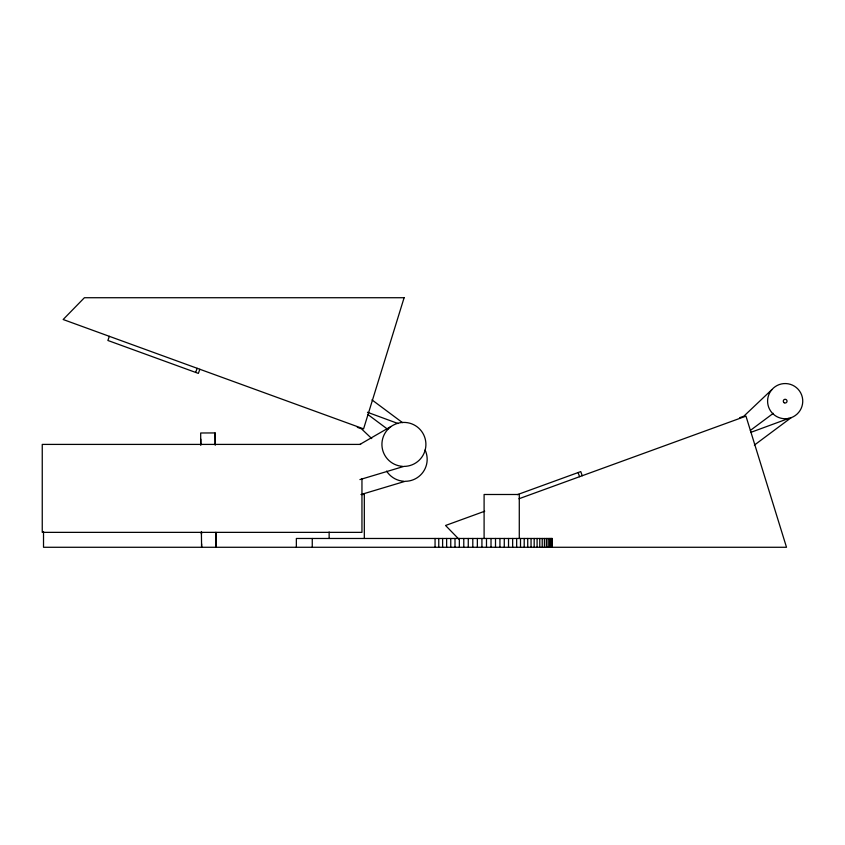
<?xml version="1.0" encoding="UTF-8"?>
<svg xmlns="http://www.w3.org/2000/svg" width="845" height="845" viewBox="0 0 845 845"><rect width="100%" height="100%" fill="white"/><g stroke="black" fill="none" stroke-linecap="round" stroke-linejoin="round"><path stroke-width="1.27" d="M215.929 532.994L215.919 534.04L215.887 532.318L216.024 547.222L215.993 532.941M200.719 444.977L200.687 432.989L215.116 432.936L215.137 444.924M109.343 336.331L107.875 340.472L198.364 373.405L199.842 369.265M195.649 372.423L197.16 368.293M771.929 389.556L743.832 416.194L739.702 417.694M750.349 430.432L773.312 413.311M754.363 445.114L791.184 417.673A17.597 17.597 0 0 0 801.694 395.133A17.597 17.597 0 0 0 779.143 384.612L777.125 385.5A17.597 17.597 0 0 0 789.061 418.307L791.184 417.673M359.928 444.407L393.316 425.13A21.991 21.991 0 0 1 425.215 438.935A21.991 21.991 0 0 1 403.91 466.398L359.928 479.59M751.078 432.27L789.061 418.307M517.446 494.631L580.758 471.594L582.247 475.735M484.724 511.225L445.547 525.484L458.824 539.099M518.988 498.751L745.966 416.141L786.505 547.275L43.517 547.275L43.517 531.516M362.452 494.103L405.178 481.301A21.991 21.991 0 0 0 425.077 449.952M360.635 444.407L42.25 444.407L42.25 532.361L361.956 532.361L361.956 478.534M360.963 494.494L364.322 494.494L364.322 538.476M357.308 427.306L361.438 428.806L371.737 438.576M367.459 412.275L398.09 423.546M371.969 399.886L402.474 422.616M367.945 414.568L387.781 429.355M578.086 472.566L579.586 476.696M215.116 432.936L215.285 444.882M201.459 532.371L201.49 534.082L201.448 531.516M200.856 444.935L200.793 439.168M201.406 533.037L201.596 547.275L201.617 543.905M552.281 547.275L552.281 538.476L296.352 538.476L296.352 547.275M551.996 538.476L551.996 547.275M551.426 538.476L551.426 547.275M550.581 538.476L550.581 547.275M549.44 538.476L549.44 547.275M548.035 538.476L548.035 547.275M546.356 538.476L546.356 547.275M544.412 538.476L544.412 547.275M542.215 538.476L542.215 547.275M539.775 538.476L539.775 547.275M537.093 538.476L537.093 547.275M534.177 538.476L534.177 547.275M531.051 538.476L531.051 547.275M527.724 538.476L527.724 547.275M524.206 538.476L524.206 547.275M520.509 538.476L520.509 547.275M519.284 538.476L519.284 494.494L484.1 494.494L484.1 538.476M516.654 538.476L516.654 547.275M512.651 538.476L512.651 547.275M508.521 538.476L508.521 547.275M504.275 538.476L504.275 547.275M499.934 538.476L499.934 547.275M495.508 538.476L495.508 547.275M491.019 538.476L491.019 547.275M486.488 538.476L486.488 547.275M481.925 538.476L481.925 547.275M477.362 538.476L477.362 547.275M472.799 538.476L472.799 547.275M468.267 538.476L468.267 547.275M463.778 538.476L463.778 547.275M459.353 538.476L459.353 547.275M455.001 538.476L455.001 547.275M450.755 538.476L450.755 547.275M446.625 538.476L446.625 547.275M442.611 538.476L442.611 547.275M438.756 538.476L438.756 547.275M435.059 538.476L435.059 547.275M329.138 532.012L329.138 538.476M312.259 538.476L312.259 547.275M402.526 466.345A21.991 21.991 0 0 1 390.981 426.609M403.794 481.259A21.991 21.991 0 0 1 386.609 471.098M404.111 297.725L363.582 428.859L63.153 319.516L84.405 297.725L404.111 297.725M784.181 402.738A1.87 1.87 0 0 0 787.033 401.195A1.87 1.87 0 0 0 784.276 399.505A1.87 1.87 0 0 0 784.181 402.738"/></g></svg>
